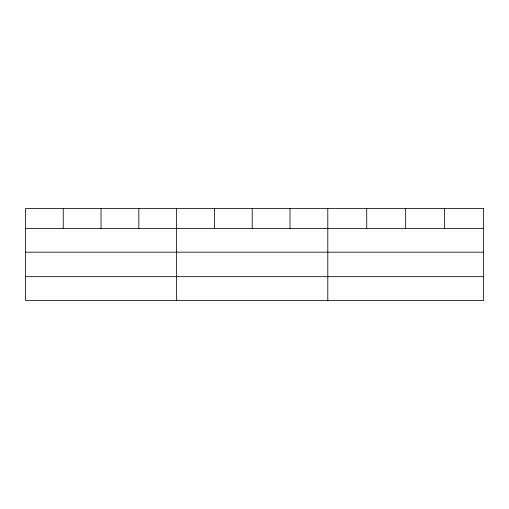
<?xml version="1.0" encoding="UTF-8"?>
<svg xmlns="http://www.w3.org/2000/svg" width="509" height="509" viewBox="0 0 509 509"><rect width="100%" height="100%" fill="white"/><g stroke="black" fill="none" stroke-linecap="round" stroke-linejoin="round"><path stroke-width="0.76" d="M25.45 228.388L483.55 228.388M25.45 252.165L483.55 252.165M25.45 276.667L483.55 276.667M444.611 208.556L444.611 228.388M405.673 208.556L405.673 228.388M366.734 208.556L366.734 228.388M327.796 208.556L327.796 300.444M290.003 208.556L290.003 228.388M252.209 208.556L252.209 228.388M214.416 208.556L214.416 228.388M176.623 208.556L176.623 300.444M138.83 208.556L138.83 228.388M101.037 208.556L101.037 228.388M63.243 208.556L63.243 228.388M483.55 208.556L25.45 208.556L25.45 300.444L483.55 300.444L483.55 208.556"/></g></svg>
